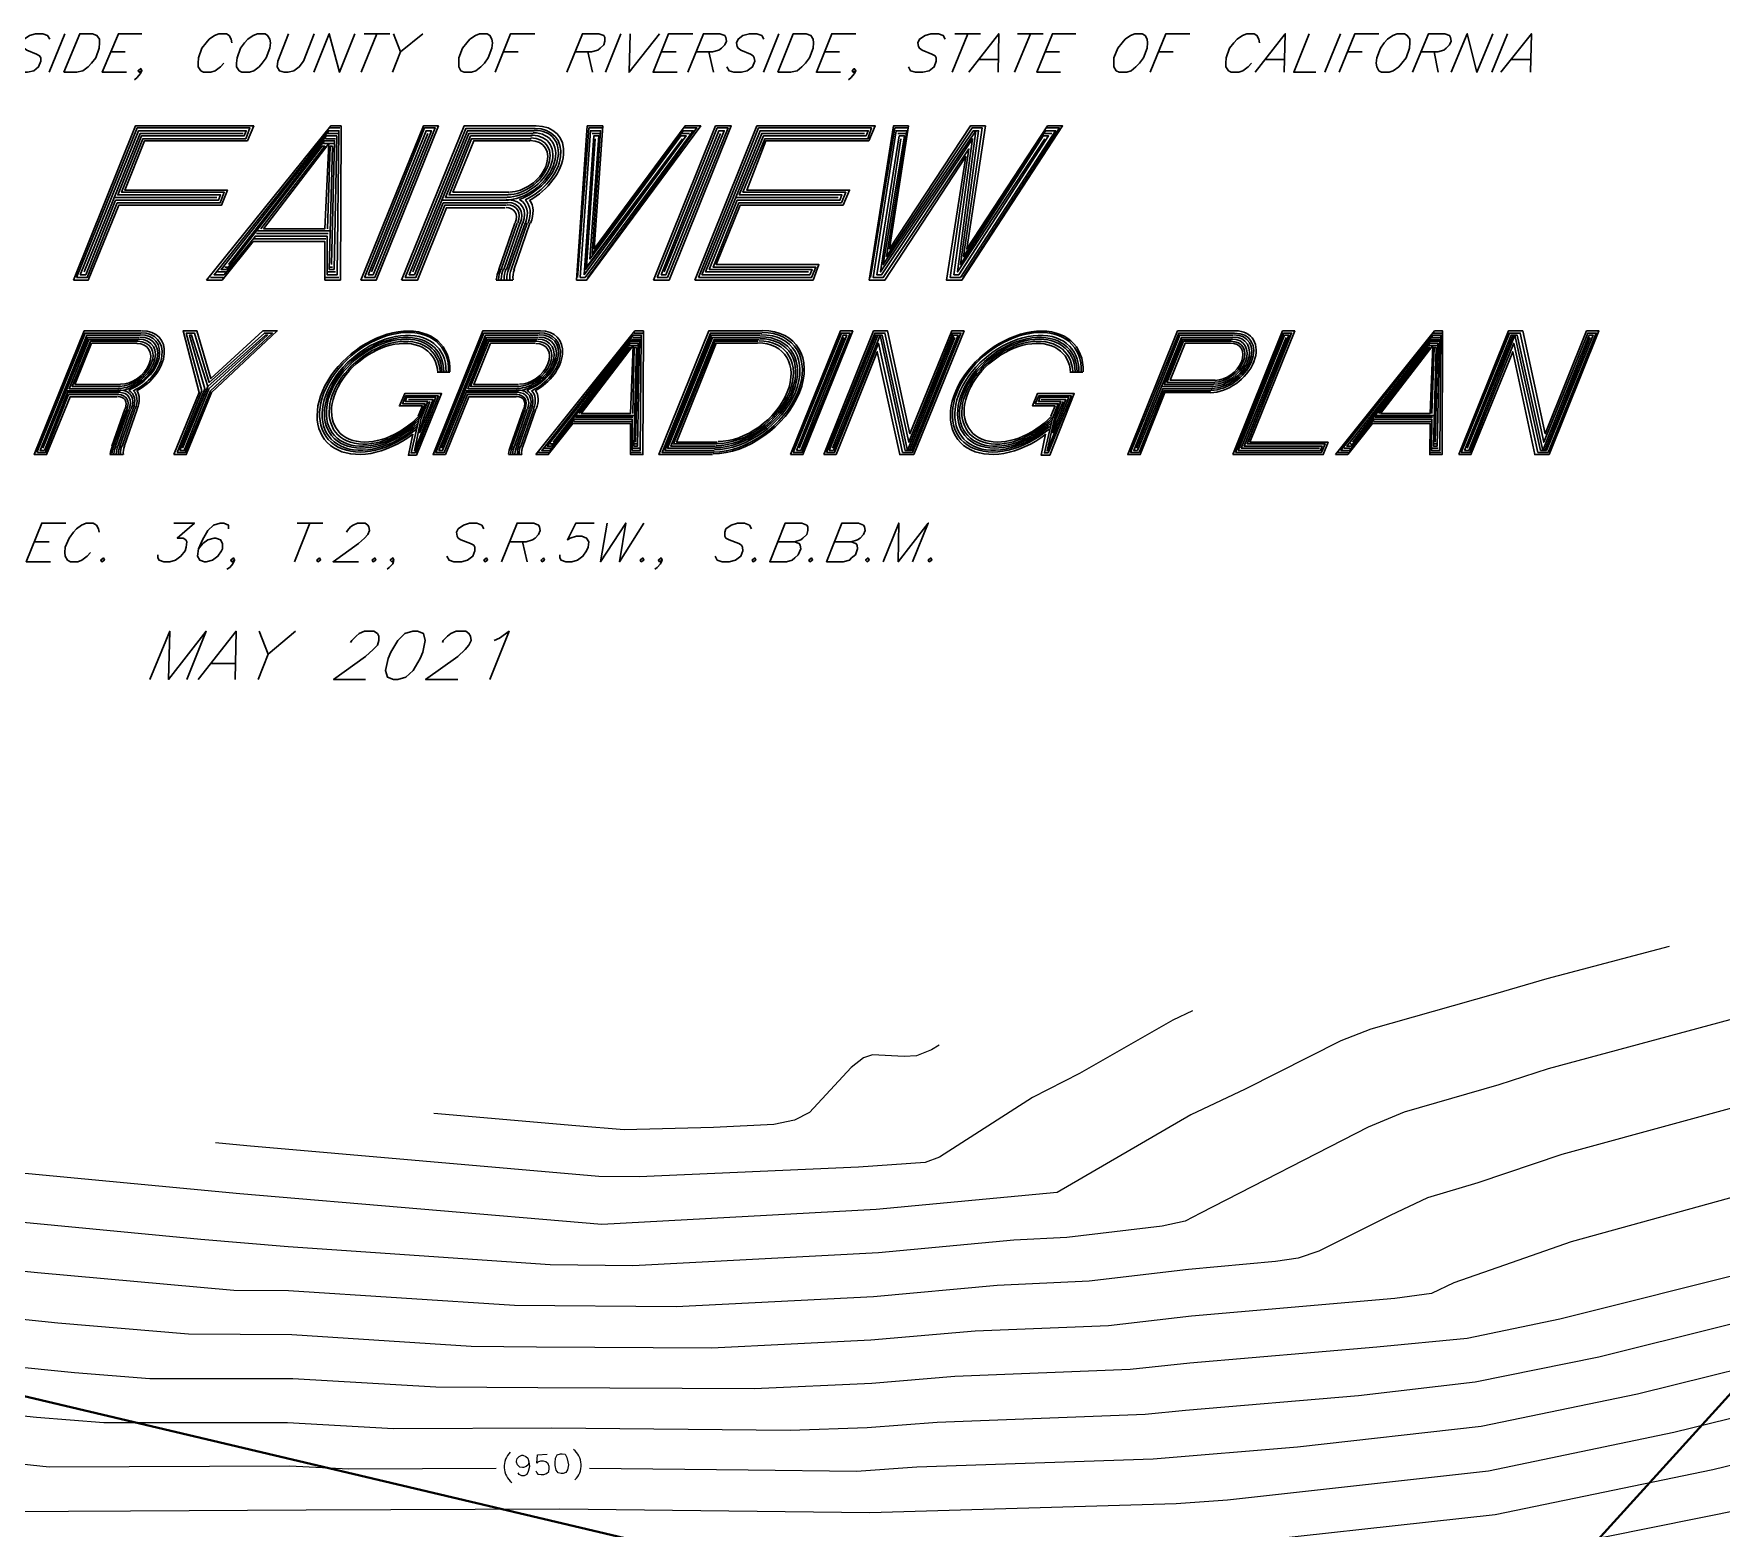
# Model space of a CAD drawing. Header units: feet. Extents: x 7 to 2308, y -319 to 1396.
# Drawn here: x 1049.4 to 1217.5, y 248.1 to 396.9 of the extents above; entities that cross this region are included whole.
import ezdxf

# ---------------------------------------------------------------- set-up
doc = ezdxf.new("R2010")
doc.units = ezdxf.units.FT
doc.header["$MEASUREMENT"] = 0
for name, color, linetype in [('PDF_NOTES', 7, 'Continuous'), ('PDF_X1003BASE$1ELEV_ANNO_COV', 7, 'Continuous'), ('PDF_X1003BASE$PA_PARCEL', 7, 'Continuous')]:
    doc.layers.add(name, color=color, linetype=linetype)
doc.layers.add('PDF_X1003BASE$CR_CONT_DEF', color=7, linetype='Continuous', true_color=0x979797)
doc.layers.add('PDF_X1003BASE$CR_NDX_DEF', color=7, linetype='Continuous', true_color=0x767676)

msp = doc.modelspace()

# ---------------------------------------------------------------- linework, layer by layer
at = {"layer": 'PDF_NOTES', "lineweight": 30}
for points in [[(1050.98, 396.39), (1050.77, 396.76), (1050.29, 396.92), (1049.55, 396.92), (1048.96, 396.76), (1048.43, 396.39), (1048.27, 396.01), (1048.32, 395.64), (1048.43, 395.48), (1048.69, 395.27), (1049.65, 394.89), (1049.97, 394.73), (1050.08, 394.52), (1050.08, 394.2), (1049.86, 393.61), (1049.39, 393.24), (1048.75, 393.08), (1048, 393.08), (1047.52, 393.24), (1047.31, 393.61)], [(1052.48, 396.92), (1050.93, 393.08)], [(1058.61, 393.08), (1056.21, 393.08), (1057.81, 396.92), (1060.15, 396.92)], [(1069.11, 396.01), (1069.06, 396.39), (1068.84, 396.76), (1068.58, 396.92), (1067.83, 396.92), (1067.4, 396.76), (1066.87, 396.39), (1066.55, 396.01), (1066.12, 395.48), (1065.8, 394.52), (1065.75, 393.99), (1065.75, 393.61), (1066.02, 393.24), (1066.28, 393.08), (1067.03, 393.08), (1067.46, 393.24), (1067.99, 393.61), (1068.31, 393.99)], [(1074.76, 396.92), (1073.69, 394.2), (1073.64, 393.61), (1073.85, 393.24), (1074.33, 393.08), (1074.71, 393.08), (1075.29, 393.24), (1075.83, 393.61), (1076.25, 394.2), (1077.32, 396.92)], [(1077.27, 393.08), (1078.81, 396.92), (1079.83, 393.08), (1081.37, 396.92)], [(1083.56, 396.92), (1082.01, 393.08)], [(1082.28, 396.92), (1084.84, 396.92)], [(1085.21, 396.92), (1085.9, 395.11), (1085.1, 393.08)], [(1088.14, 396.92), (1085.9, 395.11)], [(1095.34, 393.08), (1096.88, 396.92), (1099.28, 396.92)], [(1102.48, 393.08), (1104.03, 396.92), (1105.68, 396.92), (1106.16, 396.76), (1106.27, 396.55), (1106.27, 396.17), (1106.16, 395.8), (1105.79, 395.48), (1105.57, 395.27), (1104.93, 395.11), (1103.28, 395.11)], [(1107.87, 396.92), (1106.32, 393.08)], [(1108.77, 396.92), (1108.67, 393.08), (1111.71, 396.92)], [(1113.46, 393.08), (1111.07, 393.08), (1112.61, 396.92), (1115.01, 396.92)], [(1114.53, 393.08), (1116.08, 396.92), (1117.73, 396.92), (1118.21, 396.76), (1118.32, 396.55), (1118.37, 396.17), (1118.21, 395.8), (1117.89, 395.48), (1117.62, 395.27), (1116.98, 395.11), (1115.33, 395.11)], [(1122.1, 396.39), (1121.89, 396.76), (1121.41, 396.92), (1120.66, 396.92), (1120.02, 396.76), (1119.54, 396.39), (1119.38, 396.01), (1119.44, 395.64), (1119.54, 395.48), (1119.81, 395.27), (1120.77, 394.89), (1121.03, 394.73), (1121.14, 394.52), (1121.19, 394.2), (1120.98, 393.61), (1120.45, 393.24), (1119.86, 393.08), (1119.12, 393.08), (1118.64, 393.24), (1118.42, 393.61)], [(1123.59, 396.92), (1122.05, 393.08)], [(1129.72, 393.08), (1127.33, 393.08), (1128.87, 396.92), (1131.27, 396.92)], [(1140.17, 396.39), (1139.96, 396.76), (1139.48, 396.92), (1138.73, 396.92), (1138.15, 396.76), (1137.61, 396.39), (1137.45, 396.01), (1137.51, 395.64), (1137.61, 395.48), (1137.88, 395.27), (1138.84, 394.89), (1139.16, 394.73), (1139.27, 394.52), (1139.27, 394.2), (1139.05, 393.61), (1138.57, 393.24), (1137.93, 393.08), (1137.19, 393.08), (1136.71, 393.24), (1136.49, 393.61)], [(1142.41, 396.92), (1140.87, 393.08)], [(1141.13, 396.92), (1143.69, 396.92)], [(1142.52, 393.08), (1145.5, 396.92), (1145.45, 393.08)], [(1148.65, 396.92), (1147.05, 393.08)], [(1147.37, 396.92), (1149.93, 396.92)], [(1151.63, 393.08), (1149.29, 393.08), (1150.84, 396.92), (1153.18, 396.92)], [(1160.59, 393.08), (1162.14, 396.92), (1164.54, 396.92)], [(1171.47, 396.01), (1171.41, 396.39), (1171.2, 396.76), (1170.93, 396.92), (1170.19, 396.92), (1169.76, 396.76), (1169.23, 396.39), (1168.91, 396.01), (1168.48, 395.48), (1168.16, 394.52), (1168.11, 393.99), (1168.11, 393.61), (1168.37, 393.24), (1168.64, 393.08), (1169.39, 393.08), (1169.81, 393.24), (1170.35, 393.61), (1170.67, 393.99)], [(1171.04, 393.08), (1174.03, 396.92), (1173.92, 393.08)], [(1176.42, 396.92), (1174.88, 393.08), (1177.06, 393.08)], [(1179.52, 396.92), (1177.97, 393.08)], [(1179.41, 393.08), (1180.96, 396.92), (1183.35, 396.92)], [(1186.71, 393.08), (1188.31, 396.92), (1189.91, 396.92), (1190.39, 396.76), (1190.5, 396.55), (1190.55, 396.17), (1190.39, 395.8), (1190.07, 395.48), (1189.81, 395.27), (1189.22, 395.11), (1187.57, 395.11)], [(1190.55, 393.08), (1192.15, 396.92), (1193.11, 393.08), (1194.71, 396.92)], [(1196.15, 396.92), (1194.6, 393.08)], [(1195.51, 393.08), (1198.55, 396.92), (1198.44, 393.08)], [(1057.06, 395.11), (1058.5, 395.11)], [(1096.14, 395.11), (1097.63, 395.11)], [(1104.56, 395.11), (1105.04, 393.08)], [(1111.87, 395.11), (1113.36, 395.11)], [(1116.61, 395.11), (1117.09, 393.08)], [(1128.12, 395.11), (1129.62, 395.11)], [(1150.09, 395.11), (1151.53, 395.11)], [(1161.39, 395.11), (1162.88, 395.11)], [(1180.26, 395.11), (1181.7, 395.11)], [(1188.85, 395.11), (1189.27, 393.08)], [(1060.15, 393.24), (1059.89, 393.08), (1059.78, 393.24), (1060.05, 393.45), (1060.15, 393.24), (1059.99, 392.92), (1059.67, 392.55), (1059.41, 392.33)], [(1131.27, 393.24), (1131, 393.08), (1130.9, 393.24), (1131.11, 393.45), (1131.27, 393.24), (1131.11, 392.92), (1130.79, 392.55), (1130.52, 392.33)], [(1143.58, 394.36), (1145.4, 394.36)], [(1172.11, 394.36), (1173.92, 394.36)], [(1196.58, 394.36), (1198.39, 394.36)], [(1054.4, 373.2), (1059.99, 387), (1070.23, 387)], [(1071.99, 377.51), (1078.39, 385.72), (1078.12, 385.72), (1068.58, 373.46), (1068.04, 373.46), (1078.55, 386.74), (1079.56, 386.74), (1079.29, 373.46), (1078.81, 373.46), (1079.13, 385.72), (1078.92, 385.72), (1078.65, 377.51)], [(1079.67, 387), (1078.65, 387)], [(1078.87, 387.54), (1079.88, 387.54)], [(1083.02, 373.2), (1088.62, 387)], [(1099.39, 387.75), (1092.25, 387.75), (1086.01, 372.4)], [(1096.46, 379.86), (1090.33, 379.86), (1087.45, 372.66), (1086.38, 372.66), (1092.41, 387.48), (1099.28, 387.48)], [(1096.56, 380.07), (1090.17, 380.07), (1087.29, 372.93), (1086.76, 372.93), (1092.57, 387.27), (1099.23, 387.27)], [(1087.13, 373.2), (1092.73, 387), (1099.12, 387)], [(1096.51, 380.61), (1090.38, 380.61), (1092.89, 386.74), (1099.02, 386.74)], [(1103.55, 372.66), (1104.67, 387.54), (1105.95, 387.54)], [(1114.16, 387.54), (1115.44, 387.54), (1104.56, 372.66)], [(1105.73, 387), (1104.99, 387)], [(1112.18, 373.2), (1117.78, 387)], [(1114.69, 387), (1113.94, 387)], [(1126.53, 373.2), (1116.29, 373.2), (1121.89, 387), (1132.12, 387)], [(1136.44, 387.54), (1135.16, 387.54), (1132.71, 372.66)], [(1135.75, 386.47), (1133.72, 373.2), (1143.21, 387.27), (1141.4, 373.2), (1150.09, 386.47)], [(1136.23, 387), (1135.43, 387)], [(1150.25, 387.54), (1151.53, 387.54), (1141.93, 372.66)], [(1150.78, 387), (1150.04, 387)], [(1068.79, 373.94), (1078.33, 386.26), (1079.35, 386.26), (1079.03, 373.94)], [(1079.24, 385.99), (1078.23, 385.99)], [(1078.44, 386.47), (1079.45, 386.47)], [(1096.62, 380.87), (1090.75, 380.87), (1092.99, 386.47), (1098.91, 386.47)], [(1096.72, 381.14), (1091.13, 381.14), (1093.21, 386.26), (1098.8, 386.26)], [(1113.89, 386.26), (1104.35, 373.46), (1105.2, 386.26)], [(1105.31, 386.47), (1104.45, 373.68), (1114, 386.47)], [(1067.62, 380.61), (1057.38, 380.61)], [(1090.01, 380.34), (1096.4, 380.34), (1096.67, 380.34)], [(1129.51, 380.61), (1119.28, 380.61)], [(1086.06, 372.4), (1087.61, 372.4), (1090.49, 379.59), (1096.35, 379.59)], [(1078.49, 376.5), (1071.35, 376.5)], [(1071.56, 377.03), (1078.71, 377.03)], [(1078.81, 377.3), (1071.67, 377.3)], [(1097.31, 378.05), (1095.71, 373.46)], [(1095.93, 373.46), (1097.52, 378.05)], [(1096.19, 373.46), (1097.79, 378.05)], [(1098.06, 378.05), (1096.46, 373.46)], [(1098.32, 378.05), (1096.67, 373.46)], [(1098.54, 378.05), (1096.94, 373.46)], [(1097.2, 373.41), (1098.8, 378.05)], [(1068.47, 373.2), (1067.67, 373.2)], [(1068.42, 373.68), (1068.68, 373.68)], [(1078.71, 373.2), (1079.45, 373.2)], [(1079.13, 373.68), (1078.92, 373.68)], [(1066.98, 372.66), (1068.26, 372.66)], [(1079.77, 372.66), (1078.49, 372.66)], [(1095.45, 372.4), (1097.1, 372.4)], [(1060.1, 367.33), (1054.4, 367.33), (1049.44, 355.02), (1050.66, 355.02), (1053.01, 360.77), (1057.7, 360.77)], [(1049.7, 355.23), (1054.5, 367.12), (1060.05, 367.12)], [(1057.86, 361.2), (1052.74, 361.2), (1050.45, 355.44), (1050.02, 355.44), (1054.66, 366.91), (1059.99, 366.91)], [(1050.29, 355.66), (1054.77, 366.69), (1059.89, 366.69)], [(1057.81, 361.57), (1052.9, 361.57), (1054.88, 366.48), (1059.83, 366.48)], [(1099.82, 367.33), (1094.11, 367.33), (1089.15, 355.02), (1090.38, 355.02), (1092.73, 360.77), (1097.42, 360.77)], [(1097.47, 360.99), (1092.57, 360.99), (1090.27, 355.23), (1089.42, 355.23), (1094.22, 367.12), (1099.76, 367.12)], [(1097.58, 361.2), (1092.46, 361.2), (1090.11, 355.44), (1089.74, 355.44), (1094.38, 366.91), (1099.66, 366.91)], [(1090.01, 355.66), (1094.49, 366.69), (1099.6, 366.69)], [(1097.52, 361.57), (1092.62, 361.57), (1094.59, 366.48), (1099.5, 366.48)], [(1103.71, 359.12), (1108.83, 365.68), (1108.61, 365.68), (1100.94, 355.87), (1100.51, 355.87), (1108.93, 366.48), (1109.73, 366.48), (1109.52, 355.87), (1109.15, 355.87), (1109.41, 365.68), (1109.2, 365.68), (1109.04, 359.12)], [(1109.84, 366.69), (1109.04, 366.69)], [(1109.2, 367.12), (1110, 367.12)], [(1116.98, 355.02), (1111.65, 355.02), (1116.61, 367.33), (1121.94, 367.33)], [(1117.09, 355.23), (1111.97, 355.23), (1116.77, 367.12), (1121.89, 367.12)], [(1117.14, 355.44), (1112.24, 355.44), (1116.88, 366.91), (1121.78, 366.91)], [(1117.25, 355.66), (1112.5, 355.66), (1116.98, 366.69), (1121.73, 366.69)], [(1117.3, 355.87), (1112.82, 355.87), (1117.14, 366.48), (1121.62, 366.48)], [(1125.62, 355.66), (1130.1, 366.69)], [(1128.92, 355.66), (1133.46, 366.91)], [(1141.13, 366.69), (1136.6, 355.44)], [(1166.56, 361.2), (1162.03, 361.2), (1159.58, 355.02), (1158.35, 355.02), (1163.31, 367.33), (1169.01, 367.33)], [(1166.61, 361.36), (1161.92, 361.36), (1159.47, 355.23), (1158.62, 355.23), (1163.42, 367.12), (1168.96, 367.12)], [(1166.72, 361.57), (1161.82, 361.57), (1159.31, 355.44), (1158.94, 355.44), (1163.52, 366.91), (1168.85, 366.91)], [(1159.2, 355.66), (1163.68, 366.69), (1168.8, 366.69)], [(1166.88, 362), (1161.98, 362), (1163.79, 366.48), (1168.69, 366.48)], [(1174.13, 366.69), (1169.65, 355.66), (1177.44, 355.66)], [(1183.35, 359.12), (1188.42, 365.68), (1188.26, 365.68), (1180.58, 355.87), (1180.16, 355.87), (1188.58, 366.48), (1189.38, 366.48), (1189.17, 355.87), (1188.79, 355.87), (1189.06, 365.68), (1188.85, 365.68), (1188.63, 359.12)], [(1189.49, 366.69), (1188.63, 366.69)], [(1188.79, 367.12), (1189.65, 367.12)], [(1192.15, 355.66), (1196.74, 366.91)], [(1204.41, 366.69), (1199.88, 355.44)], [(1057.91, 361.79), (1053.22, 361.79), (1055.04, 366.32), (1059.73, 366.32)], [(1058.02, 362), (1053.49, 362), (1055.14, 366.11), (1059.67, 366.11)], [(1097.63, 361.79), (1092.89, 361.79), (1094.7, 366.32), (1099.44, 366.32)], [(1097.68, 362), (1093.21, 362), (1094.86, 366.11), (1099.34, 366.11)], [(1101.1, 356.24), (1108.77, 366.11), (1109.57, 366.11), (1109.31, 356.24)], [(1109.52, 365.89), (1108.67, 365.89)], [(1108.83, 366.32), (1109.68, 366.32)], [(1117.41, 356.08), (1113.09, 356.08), (1117.25, 366.32), (1121.51, 366.32)], [(1117.46, 356.24), (1113.41, 356.24), (1117.36, 366.11), (1121.46, 366.11)], [(1166.99, 362.21), (1162.24, 362.21), (1163.9, 366.32), (1168.64, 366.32)], [(1167.04, 362.43), (1162.56, 362.43), (1164.06, 366.11), (1168.53, 366.11)], [(1180.74, 356.24), (1188.42, 366.11), (1189.22, 366.11), (1188.95, 356.24)], [(1189.11, 365.89), (1188.31, 365.89)], [(1188.47, 366.32), (1189.33, 366.32)], [(1089.58, 363.23), (1090.81, 363.23)], [(1152.65, 363.23), (1153.87, 363.23)], [(1052.64, 361.36), (1057.75, 361.36), (1057.97, 361.36)], [(1064.21, 355.66), (1066.71, 361.79)], [(1092.35, 361.36), (1097.47, 361.36), (1097.63, 361.36)], [(1166.83, 361.79), (1161.71, 361.79)], [(1057.81, 360.99), (1052.85, 360.99), (1050.56, 355.23), (1049.76, 355.23)], [(1087.13, 357.04), (1086.7, 354.96), (1087.5, 354.96), (1090.01, 361.09), (1086.33, 361.09), (1085.8, 359.87), (1088.09, 359.87), (1087.66, 358.86)], [(1088.83, 360.29), (1088.2, 358.64), (1087.82, 357.2), (1089.15, 360.51), (1086.7, 360.51)], [(1150.14, 357.04), (1149.72, 354.96), (1150.57, 354.96), (1153.02, 361.09), (1149.34, 361.09), (1148.86, 359.87), (1151.1, 359.87), (1150.68, 358.86)], [(1151.9, 360.29), (1151.21, 358.64), (1150.84, 357.2), (1152.17, 360.51), (1149.72, 360.51)], [(1058.45, 359.55), (1057.17, 355.87)], [(1057.33, 355.87), (1058.66, 359.55)], [(1057.54, 355.87), (1058.82, 359.55)], [(1059.03, 359.55), (1057.75, 355.87)], [(1059.25, 359.55), (1057.97, 355.87)], [(1059.46, 359.55), (1058.18, 355.87)], [(1058.39, 355.82), (1059.67, 359.55)], [(1097.04, 355.87), (1098.32, 359.55)], [(1097.26, 355.87), (1098.54, 359.55)], [(1098.75, 359.55), (1097.47, 355.87)], [(1098.96, 359.55), (1097.68, 355.87)], [(1099.18, 359.55), (1097.9, 355.87)], [(1098.11, 355.82), (1099.39, 359.55)], [(1108.88, 358.32), (1103.18, 358.32)], [(1103.34, 358.75), (1109.04, 358.75)], [(1109.15, 358.91), (1103.39, 358.91)], [(1188.53, 358.32), (1182.82, 358.32)], [(1182.98, 358.75), (1188.69, 358.75)], [(1188.79, 358.91), (1183.03, 358.91)], [(1056.96, 355.02), (1058.29, 355.02)], [(1096.67, 355.02), (1098, 355.02)], [(1099.66, 355.23), (1100.72, 355.23)], [(1100.88, 355.66), (1100.24, 355.66)], [(1100.83, 356.08), (1101.04, 356.08)], [(1109.89, 355.23), (1108.88, 355.23)], [(1109.04, 355.66), (1109.68, 355.66)], [(1109.41, 356.08), (1109.2, 356.08)], [(1179.3, 355.23), (1180.32, 355.23)], [(1180.48, 355.66), (1179.89, 355.66)], [(1180.48, 356.08), (1180.64, 356.08)], [(1189.54, 355.23), (1188.53, 355.23)], [(1188.69, 355.66), (1189.27, 355.66)], [(1189.06, 356.08), (1188.85, 356.08)], [(1051.04, 344.35), (1048.64, 344.35), (1050.18, 348.19), (1052.58, 348.19)], [(1055.89, 347.29), (1055.84, 347.61), (1055.62, 347.98), (1055.3, 348.19), (1054.61, 348.19), (1054.13, 347.98), (1053.65, 347.61), (1053.33, 347.29), (1052.9, 346.7), (1052.53, 345.79), (1052.48, 345.26), (1052.53, 344.89), (1052.74, 344.51), (1053.06, 344.35), (1053.76, 344.35), (1054.18, 344.51), (1054.72, 344.89), (1055.04, 345.26)], [(1063.35, 348.19), (1065.38, 348.19), (1063.67, 346.7), (1064.26, 346.7), (1064.53, 346.54), (1064.63, 346.33), (1064.58, 345.79), (1064.47, 345.42), (1064.05, 344.89), (1063.51, 344.51), (1062.93, 344.35), (1062.34, 344.35), (1061.86, 344.51), (1061.75, 344.73), (1061.75, 345.05)], [(1068.79, 347.61), (1068.79, 347.98), (1068.31, 348.19), (1067.94, 348.19), (1067.3, 347.98), (1066.71, 347.45), (1066.18, 346.54), (1065.8, 345.63), (1065.7, 344.89), (1065.91, 344.51), (1066.39, 344.35), (1066.55, 344.35), (1067.19, 344.51), (1067.72, 344.89), (1068.1, 345.42), (1068.2, 345.63), (1068.2, 346.17), (1067.99, 346.54), (1067.51, 346.7), (1067.35, 346.7), (1066.71, 346.54), (1066.23, 346.17), (1065.8, 345.63)], [(1076.89, 348.19), (1075.35, 344.35)], [(1075.61, 348.19), (1078.17, 348.19)], [(1080.52, 347.29), (1080.63, 347.45), (1080.94, 347.82), (1081.21, 347.98), (1081.64, 348.19), (1082.38, 348.19), (1082.65, 347.98), (1082.76, 347.82), (1082.81, 347.45), (1082.65, 347.07), (1082.33, 346.7), (1081.74, 346.17), (1079.19, 344.35), (1081.74, 344.35)], [(1094.22, 347.61), (1094.01, 347.98), (1093.53, 348.19), (1092.78, 348.19), (1092.19, 347.98), (1091.66, 347.61), (1091.5, 347.29), (1091.55, 346.91), (1091.66, 346.7), (1091.93, 346.54), (1092.89, 346.17), (1093.21, 346.01), (1093.31, 345.79), (1093.31, 345.42), (1093.1, 344.89), (1092.57, 344.51), (1091.98, 344.35), (1091.23, 344.35), (1090.75, 344.51), (1090.54, 344.89)], [(1095.98, 344.35), (1097.52, 348.19), (1099.18, 348.19), (1099.66, 347.98), (1099.76, 347.82), (1099.82, 347.45), (1099.66, 347.07), (1099.34, 346.7), (1099.07, 346.54), (1098.43, 346.33), (1096.78, 346.33)], [(1105.2, 348.19), (1103.39, 348.19), (1102.54, 346.54), (1102.8, 346.7), (1103.44, 346.91), (1103.98, 346.91), (1104.45, 346.7), (1104.67, 346.33), (1104.61, 345.79), (1104.45, 345.42), (1104.08, 344.89), (1103.55, 344.51), (1102.96, 344.35), (1102.38, 344.35), (1101.9, 344.51), (1101.79, 344.73), (1101.79, 345.05)], [(1106.48, 348.19), (1105.84, 344.35), (1108.35, 348.19), (1107.71, 344.35), (1110.16, 348.19)], [(1120.87, 347.61), (1120.66, 347.98), (1120.18, 348.19), (1119.49, 348.19), (1118.85, 347.98), (1118.32, 347.61), (1118.21, 347.29), (1118.21, 346.91), (1118.32, 346.7), (1118.64, 346.54), (1119.6, 346.17), (1119.86, 346.01), (1119.97, 345.79), (1120.02, 345.42), (1119.81, 344.89), (1119.28, 344.51), (1118.64, 344.35), (1117.94, 344.35), (1117.46, 344.51), (1117.25, 344.89)], [(1125.14, 346.33), (1125.62, 346.17), (1125.73, 346.01), (1125.78, 345.63), (1125.51, 345.05), (1125.19, 344.73), (1124.93, 344.51), (1124.34, 344.35), (1122.69, 344.35), (1124.23, 348.19), (1125.89, 348.19), (1126.37, 347.98), (1126.47, 347.82), (1126.47, 347.45), (1126.37, 347.07), (1125.99, 346.7), (1125.78, 346.54), (1125.14, 346.33), (1123.49, 346.33)], [(1130.79, 346.33), (1131.27, 346.17), (1131.38, 346.01), (1131.43, 345.63), (1131.22, 345.05), (1130.84, 344.73), (1130.63, 344.51), (1129.99, 344.35), (1128.34, 344.35), (1129.88, 348.19), (1131.54, 348.19), (1132.02, 347.98), (1132.12, 347.82), (1132.18, 347.45), (1132.02, 347.07), (1131.7, 346.7), (1131.43, 346.54), (1130.79, 346.33), (1129.14, 346.33)], [(1133.99, 344.35), (1135.53, 348.19), (1135.48, 344.35), (1138.47, 348.19), (1136.92, 344.35)], [(1049.44, 346.33), (1050.93, 346.33)], [(1098.06, 346.33), (1098.54, 344.35)], [(1069.38, 344.51), (1069.11, 344.35), (1069, 344.51), (1069.27, 344.73), (1069.38, 344.51), (1069.22, 344.14), (1068.9, 343.77), (1068.63, 343.61)], [(1085.26, 344.51), (1085.05, 344.35), (1084.89, 344.51), (1085.16, 344.73), (1085.26, 344.51), (1085.16, 344.14), (1084.78, 343.77), (1084.57, 343.61)], [(1111.97, 344.51), (1111.71, 344.35), (1111.6, 344.51), (1111.87, 344.73), (1111.97, 344.51), (1111.81, 344.14), (1111.49, 343.77), (1111.23, 343.61)], [(1060.95, 332.63), (1062.93, 337.42), (1062.82, 332.63), (1066.55, 337.42), (1064.63, 332.63)], [(1065.75, 332.63), (1069.54, 337.42), (1069.43, 332.63)], [(1071.83, 337.42), (1072.74, 335.13), (1071.72, 332.63)], [(1075.45, 337.42), (1072.74, 335.13)], [(1080.94, 336.3), (1081.05, 336.52), (1081.48, 336.94), (1081.8, 337.21), (1082.33, 337.42), (1083.24, 337.42), (1083.61, 337.21), (1083.77, 336.94), (1083.77, 336.52), (1083.61, 336.04), (1083.18, 335.61), (1082.44, 334.92), (1079.24, 332.63), (1082.44, 332.63)], [(1090.11, 336.3), (1090.17, 336.52), (1090.59, 336.94), (1090.91, 337.21), (1091.45, 337.42), (1092.41, 337.42), (1092.73, 337.21), (1092.89, 336.94), (1092.94, 336.52), (1092.73, 336.04), (1092.35, 335.61), (1091.61, 334.92), (1088.41, 332.63), (1091.61, 332.63)], [(1095.23, 336.52), (1095.77, 336.73), (1096.72, 337.42), (1094.81, 332.63)], [(1067.08, 334.23), (1069.38, 334.23)]]:
    msp.add_lwpolyline(points, dxfattribs=at)
for points in [[(1052.37, 393.08), (1053.97, 396.92), (1055.25, 396.92), (1055.68, 396.76), (1055.94, 396.39), (1055.94, 396.01), (1055.89, 395.48), (1055.57, 394.52), (1055.14, 393.99), (1054.82, 393.61), (1054.29, 393.24), (1053.65, 393.08)], [(1071.67, 396.92), (1071.24, 396.76), (1070.71, 396.39), (1070.39, 396.01), (1069.96, 395.48), (1069.64, 394.52), (1069.59, 393.99), (1069.59, 393.61), (1069.86, 393.24), (1070.12, 393.08), (1070.87, 393.08), (1071.3, 393.24), (1071.83, 393.61), (1072.15, 393.99), (1072.52, 394.52), (1072.9, 395.48), (1072.95, 396.01), (1072.9, 396.39), (1072.68, 396.76), (1072.42, 396.92)], [(1093.79, 396.92), (1093.37, 396.76), (1092.83, 396.39), (1092.51, 396.01), (1092.09, 395.48), (1091.71, 394.52), (1091.71, 393.99), (1091.71, 393.61), (1091.93, 393.24), (1092.25, 393.08), (1092.99, 393.08), (1093.42, 393.24), (1093.9, 393.61), (1094.27, 393.99), (1094.65, 394.52), (1095.02, 395.48), (1095.07, 396.01), (1095.02, 396.39), (1094.81, 396.76), (1094.54, 396.92)], [(1123.49, 393.08), (1125.03, 396.92), (1126.31, 396.92), (1126.79, 396.76), (1127.01, 396.39), (1127.06, 396.01), (1127.01, 395.48), (1126.63, 394.52), (1126.26, 393.99), (1125.89, 393.61), (1125.41, 393.24), (1124.77, 393.08)], [(1159.04, 396.92), (1158.62, 396.76), (1158.09, 396.39), (1157.77, 396.01), (1157.34, 395.48), (1156.97, 394.52), (1156.97, 393.99), (1156.97, 393.61), (1157.18, 393.24), (1157.5, 393.08), (1158.25, 393.08), (1158.67, 393.24), (1159.15, 393.61), (1159.52, 393.99), (1159.9, 394.52), (1160.27, 395.48), (1160.32, 396.01), (1160.27, 396.39), (1160.06, 396.76), (1159.79, 396.92)], [(1185.17, 396.92), (1184.74, 396.76), (1184.21, 396.39), (1183.89, 396.01), (1183.51, 395.48), (1183.14, 394.52), (1183.09, 393.99), (1183.14, 393.61), (1183.35, 393.24), (1183.62, 393.08), (1184.37, 393.08), (1184.79, 393.24), (1185.33, 393.61), (1185.65, 393.99), (1186.07, 394.52), (1186.39, 395.48), (1186.45, 396.01), (1186.45, 396.39), (1186.18, 396.76), (1185.91, 396.92)], [(1053.33, 372.4), (1059.51, 387.75), (1071.3, 387.75), (1070.66, 386.26), (1060.42, 386.26), (1058.45, 381.35), (1068.68, 381.35), (1068.1, 379.86), (1057.86, 379.86), (1054.82, 372.4)], [(1053.65, 372.66), (1059.67, 387.54), (1070.92, 387.54), (1070.5, 386.47), (1060.26, 386.47), (1058.13, 381.14), (1068.36, 381.14), (1067.94, 380.07), (1057.7, 380.07), (1054.72, 372.66)], [(1054.02, 372.93), (1059.83, 387.27), (1070.55, 387.27), (1070.34, 386.74), (1060.1, 386.74), (1057.75, 380.87), (1067.99, 380.87), (1067.78, 380.34), (1057.54, 380.34), (1054.56, 372.93)], [(1066.6, 372.4), (1078.97, 387.75), (1079.99, 387.75), (1079.93, 372.4), (1078.39, 372.4), (1078.39, 376.23), (1071.24, 376.23), (1068.15, 372.4)], [(1068.36, 372.93), (1067.35, 372.93), (1078.76, 387.27), (1079.77, 387.27), (1079.61, 372.93), (1078.6, 372.93), (1078.6, 376.77), (1071.46, 376.77)], [(1081.96, 372.4), (1088.2, 387.75), (1089.69, 387.75), (1083.5, 372.4)], [(1082.33, 372.66), (1088.3, 387.54), (1089.37, 387.54), (1083.34, 372.66)], [(1082.7, 372.93), (1088.46, 387.27), (1088.99, 387.27), (1083.18, 372.93)], [(1103.44, 372.4), (1104.51, 387.75), (1106.05, 387.75), (1105.2, 375.49), (1114.26, 387.75), (1115.81, 387.75), (1104.45, 372.4)], [(1104.29, 372.66), (1115.06, 387.27), (1114.05, 387.27), (1104.99, 374.96), (1105.84, 387.27), (1104.83, 387.27), (1103.82, 372.66)], [(1104.19, 372.93), (1114.37, 386.74), (1113.84, 386.74), (1104.77, 374.48), (1105.68, 386.74), (1105.15, 386.74)], [(1111.12, 372.4), (1117.3, 387.75), (1118.85, 387.75), (1112.66, 372.4)], [(1111.49, 372.66), (1117.46, 387.54), (1118.53, 387.54), (1112.5, 372.66)], [(1111.87, 372.93), (1117.62, 387.27), (1118.16, 387.27), (1112.34, 372.93)], [(1115.22, 372.4), (1121.41, 387.75), (1133.19, 387.75), (1132.55, 386.26), (1122.31, 386.26), (1120.39, 381.35), (1130.63, 381.35), (1129.99, 379.86), (1119.75, 379.86), (1117.36, 373.94), (1127.59, 373.94), (1127.01, 372.4)], [(1115.6, 372.66), (1121.57, 387.54), (1132.82, 387.54), (1132.44, 386.47), (1122.21, 386.47), (1120.02, 381.14), (1130.26, 381.14), (1129.83, 380.07), (1119.6, 380.07), (1117.04, 373.68), (1127.27, 373.68), (1126.85, 372.66)], [(1115.92, 372.93), (1121.73, 387.27), (1132.5, 387.27), (1132.28, 386.74), (1122.05, 386.74), (1119.65, 380.87), (1129.88, 380.87), (1129.67, 380.34), (1119.44, 380.34), (1116.66, 373.46), (1126.9, 373.46), (1126.69, 372.93)], [(1132.6, 372.4), (1135, 387.75), (1136.49, 387.75), (1134.63, 375.49), (1142.68, 387.75), (1144.17, 387.75), (1142.31, 375.49), (1150.36, 387.75), (1151.85, 387.75), (1141.83, 372.4), (1140.28, 372.4), (1142.2, 384.71), (1134.15, 372.4)], [(1141.67, 372.66), (1151.15, 387.27), (1150.14, 387.27), (1141.99, 374.74), (1143.85, 387.54), (1142.84, 387.54), (1134.31, 374.74), (1136.33, 387.27), (1135.27, 387.27), (1132.98, 372.66), (1133.99, 372.66), (1142.52, 385.46), (1140.65, 372.66)], [(1141.51, 372.93), (1150.46, 386.74), (1149.93, 386.74), (1141.67, 373.94), (1143.48, 387.27), (1142.95, 387.27), (1133.99, 373.94), (1136.12, 386.74), (1135.59, 386.74), (1133.35, 372.93), (1133.83, 372.93), (1142.89, 386.47), (1141.03, 372.93)], [(1072.26, 377.51), (1078.76, 385.99), (1078.39, 377.51)], [(1063.35, 355.02), (1065.86, 361.2), (1064.26, 367.33), (1065.64, 367.33), (1067.03, 362.59), (1072.2, 367.33), (1073.64, 367.33), (1067.08, 361.2), (1064.58, 355.02)], [(1063.67, 355.23), (1066.12, 361.36), (1064.58, 367.12), (1065.38, 367.12), (1066.87, 362.21), (1072.36, 367.12), (1073.16, 367.12), (1066.98, 361.36), (1064.47, 355.23)], [(1063.94, 355.44), (1066.44, 361.57), (1064.9, 366.91), (1065.11, 366.91), (1066.71, 361.79), (1072.47, 366.91), (1072.68, 366.91), (1066.82, 361.57), (1064.37, 355.44)], [(1099.39, 355.02), (1109.25, 367.33), (1110.11, 367.33), (1110.05, 355.02), (1108.83, 355.02), (1108.83, 358.11), (1103.07, 358.11), (1100.62, 355.02)], [(1100.78, 355.44), (1099.98, 355.44), (1109.09, 366.91), (1109.89, 366.91), (1109.79, 355.44), (1108.99, 355.44), (1108.99, 358.54), (1103.23, 358.54)], [(1124.77, 355.02), (1129.72, 367.33), (1130.95, 367.33), (1125.99, 355.02)], [(1125.03, 355.23), (1129.83, 367.12), (1130.68, 367.12), (1125.89, 355.23)], [(1125.35, 355.44), (1129.99, 366.91), (1130.36, 366.91), (1125.78, 355.44)], [(1128.07, 355.02), (1133.03, 367.33), (1134.42, 367.33), (1136.65, 357.1), (1140.81, 367.33), (1142.04, 367.33), (1137.03, 355.02), (1135.64, 355.02), (1133.4, 365.25), (1129.3, 355.02)], [(1128.34, 355.23), (1133.14, 367.12), (1134.15, 367.12), (1136.55, 356.24), (1140.92, 367.12), (1141.72, 367.12), (1136.92, 355.23), (1135.91, 355.23), (1133.51, 366.11), (1129.14, 355.23)], [(1128.6, 355.44), (1133.24, 366.91), (1133.88, 366.91), (1136.39, 355.44), (1141.03, 366.91), (1141.45, 366.91), (1136.81, 355.44), (1136.17, 355.44), (1133.67, 366.91), (1129.03, 355.44)], [(1168.8, 355.02), (1173.76, 367.33), (1174.98, 367.33), (1170.51, 356.24), (1178.29, 356.24), (1177.81, 355.02)], [(1169.07, 355.23), (1173.87, 367.12), (1174.66, 367.12), (1170.24, 356.08), (1178.02, 356.08), (1177.65, 355.23)], [(1169.33, 355.44), (1173.97, 366.91), (1174.4, 366.91), (1169.92, 355.87), (1177.7, 355.87), (1177.54, 355.44)], [(1179.04, 355.02), (1188.9, 367.33), (1189.7, 367.33), (1189.65, 355.02), (1188.42, 355.02), (1188.47, 358.11), (1182.71, 358.11), (1180.26, 355.02)], [(1180.42, 355.44), (1179.57, 355.44), (1188.74, 366.91), (1189.54, 366.91), (1189.43, 355.44), (1188.58, 355.44), (1188.63, 358.54), (1182.87, 358.54)], [(1191.3, 355.02), (1196.26, 367.33), (1197.69, 367.33), (1199.93, 357.1), (1204.04, 367.33), (1205.27, 367.33), (1200.31, 355.02), (1198.87, 355.02), (1196.68, 365.25), (1192.52, 355.02)], [(1191.56, 355.23), (1196.36, 367.12), (1197.43, 367.12), (1199.77, 356.24), (1204.15, 367.12), (1205, 367.12), (1200.2, 355.23), (1199.19, 355.23), (1196.79, 366.11), (1192.42, 355.23)], [(1191.88, 355.44), (1196.52, 366.91), (1197.11, 366.91), (1199.67, 355.44), (1204.31, 366.91), (1204.68, 366.91), (1200.04, 355.44), (1199.45, 355.44), (1196.9, 366.91), (1192.31, 355.44)], [(1103.92, 359.12), (1109.09, 365.89), (1108.83, 359.12)], [(1183.51, 359.12), (1188.74, 365.89), (1188.47, 359.12)], [(1089.69, 360.88), (1086.44, 360.88), (1086.12, 360.08), (1088.36, 360.08), (1087.77, 358.64), (1086.97, 355.18), (1087.4, 355.18)], [(1089.42, 360.72), (1086.54, 360.72), (1086.38, 360.29), (1088.62, 360.29), (1087.98, 358.64), (1087.29, 355.39)], [(1152.75, 360.88), (1149.5, 360.88), (1149.13, 360.08), (1151.42, 360.08), (1150.84, 358.64), (1150.04, 355.18), (1150.41, 355.18)], [(1152.49, 360.72), (1149.61, 360.72), (1149.45, 360.29), (1151.69, 360.29), (1151.05, 358.64), (1150.3, 355.39)], [(1056.32, 344.73), (1056.05, 344.51), (1056.16, 344.35), (1056.42, 344.51)], [(1077.85, 344.73), (1077.59, 344.51), (1077.69, 344.35), (1077.96, 344.51)], [(1083.34, 344.73), (1083.08, 344.51), (1083.18, 344.35), (1083.45, 344.51)], [(1094.49, 344.73), (1094.22, 344.51), (1094.33, 344.35), (1094.59, 344.51)], [(1100.14, 344.73), (1099.92, 344.51), (1100.03, 344.35), (1100.24, 344.51)], [(1110.05, 344.73), (1109.79, 344.51), (1109.89, 344.35), (1110.16, 344.51)], [(1121.19, 344.73), (1120.93, 344.51), (1121.03, 344.35), (1121.3, 344.51)], [(1126.85, 344.73), (1126.58, 344.51), (1126.69, 344.35), (1126.95, 344.51)], [(1132.5, 344.73), (1132.23, 344.51), (1132.39, 344.35), (1132.6, 344.51)], [(1138.73, 344.73), (1138.47, 344.51), (1138.57, 344.35), (1138.84, 344.51)], [(1087.13, 337.42), (1086.33, 337.21), (1085.64, 336.52), (1084.94, 335.35), (1084.68, 334.71), (1084.41, 333.53), (1084.62, 332.84), (1085.21, 332.63), (1085.64, 332.63), (1086.44, 332.84), (1087.18, 333.53), (1087.88, 334.71), (1088.14, 335.35), (1088.36, 336.52), (1088.2, 337.21), (1087.61, 337.42)]]:
    msp.add_lwpolyline(points, close=True, dxfattribs=at)
msp.add_lwpolyline([(1098.16, 359.55), (1096.88, 355.87, 0.07123), (1096.67, 355.05)], format="xyb", dxfattribs=at)
for centre, radius, start, end in [((1099.25, 371.99), 3.82, 157.2168, 173.4866), ((1099.16, 372.16), 3.51, 157.6234, 175.0758), ((1099.13, 372.28), 3.2, 157.5828, 176.1356), ((1060.02, 354.72), 3.03, 157.3456, 173.6428), ((1059.95, 354.78), 2.81, 157.0715, 174.4195), ((1099.66, 354.78), 2.81, 157.0715, 174.4195)]:
    msp.add_arc(centre, radius, start, end, dxfattribs=at)
for points in [[(1100.85, 383.71), (1101.53, 385.42), (1100.7, 386.8), (1099, 386.81)], [(1101.11, 383.72), (1101.85, 385.56), (1100.95, 387.06), (1099.11, 387.07)], [(1101.56, 384.43), (1101.92, 386.11), (1100.95, 387.32), (1099.23, 387.3)], [(1101.85, 384.66), (1102.08, 386.33), (1101.03, 387.49), (1099.31, 387.49)], [(1102.15, 384.9), (1102.3, 386.6), (1101.19, 387.75), (1099.41, 387.75)], [(1098.75, 380.33), (1100.62, 381.36), (1102, 383.2), (1102.15, 384.9)], [(1100.38, 383.71), (1100.94, 385.13), (1100.26, 386.28), (1098.84, 386.29)], [(1100.59, 383.71), (1101.21, 385.27), (1100.45, 386.54), (1098.89, 386.55)], [(1096.42, 380.38), (1098.27, 380.38), (1100.37, 381.87), (1101.11, 383.72)], [(1096.53, 380.64), (1098.23, 380.64), (1100.16, 382.01), (1100.85, 383.71)], [(1096.63, 380.9), (1098.19, 380.9), (1099.96, 382.16), (1100.59, 383.71)], [(1096.79, 381.16), (1098.21, 381.16), (1099.81, 382.3), (1100.38, 383.71)], [(1097.74, 380.41), (1099.59, 381.07), (1101.19, 382.75), (1101.56, 384.43)], [(1098.33, 380.37), (1100.18, 381.23), (1101.62, 382.99), (1101.85, 384.66)], [(1097.59, 378.08), (1098, 379.08), (1097.53, 379.88), (1096.53, 379.88)], [(1097.83, 378.06), (1098.28, 379.19), (1097.73, 380.11), (1096.6, 380.11)], [(1098.09, 378.06), (1098.6, 379.33), (1097.98, 380.37), (1096.71, 380.37)], [(1098.35, 378.06), (1098.75, 379.06), (1098.54, 379.97), (1097.8, 380.39)], [(1098.61, 378.06), (1098.98, 378.97), (1098.88, 379.82), (1098.36, 380.35)], [(1098.87, 378.06), (1099.23, 378.94), (1099.19, 379.77), (1098.77, 380.36)], [(1097.33, 378.08), (1097.68, 378.93), (1097.27, 379.62), (1096.42, 379.62)], [(1096.44, 373.5), (1096.3, 373.15), (1096.22, 372.81), (1096.22, 372.49)], [(1096.7, 373.5), (1096.55, 373.14), (1096.49, 372.79), (1096.5, 372.46)], [(1096.96, 373.5), (1096.82, 373.15), (1096.76, 372.81), (1096.79, 372.49)], [(1097.27, 373.45), (1097.13, 373.09), (1097.08, 372.74), (1097.14, 372.43)], [(1061.3, 364.06), (1061.86, 365.42), (1061.21, 366.51), (1059.85, 366.51)], [(1061.51, 364.07), (1062.12, 365.55), (1061.42, 366.73), (1059.95, 366.72)], [(1061.86, 364.66), (1062.15, 366), (1061.37, 366.96), (1060.01, 366.95)], [(1062.15, 364.84), (1062.32, 366.19), (1061.48, 367.13), (1060.08, 367.14)], [(1062.39, 365.04), (1062.51, 366.41), (1061.62, 367.35), (1060.18, 367.35)], [(1086.2, 367.3), (1083.36, 367.09), (1080.28, 365.07), (1078.67, 362.36)], [(1086.1, 367.16), (1083.29, 366.9), (1080.28, 364.85), (1078.77, 362.16)], [(1085.92, 366.85), (1083.19, 366.54), (1080.31, 364.5), (1078.91, 361.9)], [(1085.72, 366.63), (1083.07, 366.28), (1080.31, 364.26), (1079.03, 361.74)], [(1085.54, 366.43), (1082.94, 366.01), (1080.28, 363.99), (1079.11, 361.53)], [(1089.62, 363.17), (1089.53, 365.26), (1087.76, 366.43), (1085.34, 366)], [(1089.85, 363.26), (1089.76, 365.43), (1087.93, 366.65), (1085.41, 366.2)], [(1090.03, 363.27), (1089.99, 365.54), (1088.13, 366.84), (1085.54, 366.43)], [(1090.22, 363.24), (1090.23, 365.59), (1088.37, 366.99), (1085.72, 366.63)], [(1090.45, 363.24), (1090.51, 365.68), (1088.64, 367.17), (1085.92, 366.85)], [(1090.7, 363.26), (1090.8, 365.81), (1088.91, 367.42), (1086.1, 367.16)], [(1090.84, 363.26), (1090.93, 365.86), (1089.04, 367.51), (1086.2, 367.3)], [(1101.02, 364.06), (1101.57, 365.42), (1100.92, 366.51), (1099.57, 366.51)], [(1101.23, 364.07), (1101.84, 365.55), (1101.13, 366.73), (1099.66, 366.72)], [(1101.58, 364.66), (1101.87, 366), (1101.09, 366.96), (1099.73, 366.95)], [(1101.81, 364.84), (1101.99, 366.19), (1101.14, 367.13), (1099.75, 367.14)], [(1102.05, 365.04), (1102.17, 366.41), (1101.28, 367.35), (1099.84, 367.35)], [(1124.84, 361.24), (1126.04, 364.19), (1124.63, 366.57), (1121.69, 366.56)], [(1125.03, 361.23), (1126.26, 364.28), (1124.79, 366.74), (1121.75, 366.74)], [(1125.24, 361.24), (1126.52, 364.4), (1125, 366.96), (1121.84, 366.95)], [(1125.47, 361.22), (1126.8, 364.51), (1125.21, 367.18), (1121.92, 367.18)], [(1125.65, 361.21), (1127.02, 364.6), (1125.37, 367.36), (1121.98, 367.37)], [(1149.27, 367.3), (1146.43, 367.09), (1143.35, 365.07), (1141.73, 362.36)], [(1149.11, 367.16), (1146.3, 366.9), (1143.29, 364.85), (1141.78, 362.16)], [(1148.93, 366.85), (1146.21, 366.54), (1143.32, 364.5), (1141.92, 361.9)], [(1148.79, 366.63), (1146.14, 366.28), (1143.38, 364.26), (1142.09, 361.74)], [(1148.6, 366.43), (1146.01, 366.01), (1143.35, 363.99), (1142.18, 361.53)], [(1152.64, 363.17), (1152.55, 365.26), (1150.77, 366.43), (1148.35, 366)], [(1152.87, 363.26), (1152.78, 365.43), (1150.94, 366.65), (1148.43, 366.2)], [(1153.1, 363.27), (1153.06, 365.54), (1151.2, 366.84), (1148.6, 366.43)], [(1153.29, 363.24), (1153.29, 365.59), (1151.44, 366.99), (1148.79, 366.63)], [(1153.47, 363.24), (1153.52, 365.68), (1151.66, 367.17), (1148.93, 366.85)], [(1153.71, 363.26), (1153.81, 365.81), (1151.92, 367.42), (1149.11, 367.16)], [(1153.9, 363.26), (1154, 365.86), (1152.1, 367.51), (1149.27, 367.3)], [(1170.06, 364.27), (1170.56, 365.51), (1169.96, 366.51), (1168.72, 366.51)], [(1170.27, 364.28), (1170.82, 365.63), (1170.17, 366.73), (1168.82, 366.72)], [(1170.48, 364.29), (1171.09, 365.76), (1170.38, 366.94), (1168.91, 366.93)], [(1170.66, 364.28), (1171.3, 365.85), (1170.55, 367.12), (1168.98, 367.11)], [(1170.9, 364.26), (1171.58, 365.96), (1170.75, 367.34), (1169.05, 367.35)], [(1059.32, 361.38), (1060.81, 362.07), (1061.97, 363.49), (1062.15, 364.84)], [(1059.65, 361.36), (1061.16, 362.18), (1062.27, 363.67), (1062.39, 365.04)], [(1060.89, 364.04), (1061.33, 365.17), (1060.78, 366.08), (1059.66, 366.09)], [(1061.09, 364.05), (1061.6, 365.29), (1061, 366.3), (1059.75, 366.3)], [(1085.41, 366.2), (1082.9, 365.76), (1080.37, 363.77), (1079.3, 361.39)], [(1085.34, 366), (1082.91, 365.56), (1080.49, 363.64), (1079.49, 361.35)], [(1098.98, 361.38), (1100.47, 362.07), (1101.63, 363.49), (1101.81, 364.84)], [(1099.31, 361.36), (1100.82, 362.18), (1101.93, 363.67), (1102.05, 365.04)], [(1100.6, 364.04), (1101.05, 365.17), (1100.5, 366.08), (1099.38, 366.09)], [(1100.81, 364.05), (1101.31, 365.29), (1100.71, 366.3), (1099.47, 366.3)], [(1124.43, 361.22), (1125.52, 363.93), (1124.21, 366.14), (1121.49, 366.14)], [(1124.64, 361.23), (1125.78, 364.06), (1124.42, 366.35), (1121.59, 366.35)], [(1148.43, 366.2), (1145.91, 365.76), (1143.38, 363.77), (1142.32, 361.39)], [(1148.35, 366), (1145.93, 365.56), (1143.5, 363.64), (1142.5, 361.35)], [(1169.67, 364.26), (1170.08, 365.29), (1169.59, 366.12), (1168.56, 366.12)], [(1169.85, 364.25), (1170.3, 365.38), (1169.75, 366.3), (1168.63, 366.3)], [(1057.75, 361.39), (1059.22, 361.4), (1060.91, 362.6), (1061.51, 364.07)], [(1057.84, 361.6), (1059.2, 361.6), (1060.75, 362.71), (1061.3, 364.06)], [(1057.94, 361.81), (1059.18, 361.81), (1060.59, 362.81), (1061.09, 364.05)], [(1058.04, 362.02), (1059.16, 362.01), (1060.44, 362.92), (1060.89, 364.04)], [(1058.84, 361.47), (1060.31, 361.99), (1061.58, 363.32), (1061.86, 364.66)], [(1097.47, 361.39), (1098.94, 361.4), (1100.62, 362.6), (1101.23, 364.07)], [(1097.56, 361.6), (1098.92, 361.6), (1100.47, 362.71), (1101.02, 364.06)], [(1097.66, 361.81), (1098.9, 361.81), (1100.31, 362.81), (1100.81, 364.05)], [(1097.75, 362.02), (1098.88, 362.01), (1100.15, 362.92), (1100.6, 364.04)], [(1098.55, 361.47), (1100.03, 361.99), (1101.3, 363.32), (1101.58, 364.66)], [(1166.58, 361.18), (1168.28, 361.18), (1170.21, 362.55), (1170.9, 364.26)], [(1166.65, 361.42), (1168.23, 361.42), (1170.02, 362.7), (1170.66, 364.28)], [(1166.72, 361.6), (1168.19, 361.61), (1169.87, 362.82), (1170.48, 364.29)], [(1166.81, 361.81), (1168.17, 361.82), (1169.72, 362.92), (1170.27, 364.28)], [(1166.91, 362.02), (1168.15, 362.02), (1169.56, 363.02), (1170.06, 364.27)], [(1167, 362.23), (1168.13, 362.22), (1169.4, 363.13), (1169.85, 364.25)], [(1167.07, 362.41), (1168.09, 362.41), (1169.26, 363.24), (1169.67, 364.26)], [(1059.1, 359.57), (1059.52, 360.6), (1059.02, 361.43), (1058, 361.43)], [(1059.29, 359.56), (1059.6, 360.35), (1059.43, 361.08), (1058.85, 361.42)], [(1059.5, 359.57), (1059.79, 360.29), (1059.71, 360.97), (1059.3, 361.39)], [(1059.7, 359.59), (1059.99, 360.28), (1059.96, 360.94), (1059.64, 361.41)], [(1078.67, 362.36), (1077.05, 359.65), (1077.3, 356.92), (1079.28, 355.69)], [(1078.77, 362.16), (1077.26, 359.48), (1077.64, 356.85), (1079.7, 355.77)], [(1078.91, 361.9), (1077.51, 359.31), (1077.96, 356.82), (1079.99, 355.85)], [(1079.03, 361.74), (1077.74, 359.23), (1078.26, 356.86), (1080.29, 355.99)], [(1079.11, 361.53), (1077.94, 359.07), (1078.56, 356.82), (1080.6, 356.09)], [(1079.3, 361.39), (1078.24, 359.02), (1078.92, 356.89), (1080.94, 356.24)], [(1079.49, 361.35), (1078.49, 359.07), (1079.18, 357.03), (1081.15, 356.43)], [(1098.77, 359.57), (1099.18, 360.6), (1098.68, 361.43), (1097.66, 361.43)], [(1098.95, 359.56), (1099.26, 360.35), (1099.09, 361.08), (1098.51, 361.42)], [(1099.16, 359.57), (1099.45, 360.29), (1099.38, 360.97), (1098.97, 361.39)], [(1099.42, 359.59), (1099.7, 360.28), (1099.68, 360.94), (1099.35, 361.41)], [(1141.73, 362.36), (1140.12, 359.65), (1140.37, 356.92), (1142.34, 355.69)], [(1141.78, 362.16), (1140.28, 359.48), (1140.66, 356.85), (1142.71, 355.77)], [(1141.92, 361.9), (1140.52, 359.31), (1140.97, 356.82), (1143.01, 355.85)], [(1142.09, 361.74), (1140.81, 359.23), (1141.33, 356.86), (1143.36, 355.99)], [(1142.18, 361.53), (1141, 359.07), (1141.62, 356.82), (1143.67, 356.09)], [(1142.32, 361.39), (1141.25, 359.02), (1141.93, 356.89), (1143.96, 356.24)], [(1142.5, 361.35), (1141.5, 359.07), (1142.19, 357.03), (1144.16, 356.43)], [(1058.48, 359.59), (1058.76, 360.27), (1058.44, 360.81), (1057.76, 360.8)], [(1058.66, 359.58), (1058.98, 360.36), (1058.61, 360.99), (1057.83, 360.99)], [(1058.89, 359.56), (1059.25, 360.47), (1058.81, 361.21), (1057.9, 361.22)], [(1098.19, 359.59), (1098.48, 360.27), (1098.16, 360.81), (1097.48, 360.8)], [(1098.32, 359.58), (1098.64, 360.36), (1098.27, 360.99), (1097.49, 360.99)], [(1098.56, 359.56), (1098.92, 360.47), (1098.47, 361.21), (1097.56, 361.22)], [(1117.05, 355.09), (1120.44, 355.08), (1124.29, 357.82), (1125.65, 361.21)], [(1117.11, 355.27), (1120.4, 355.27), (1124.14, 357.93), (1125.47, 361.22)], [(1117.19, 355.51), (1120.35, 355.51), (1123.95, 358.08), (1125.24, 361.24)], [(1117.28, 355.71), (1120.33, 355.72), (1123.79, 358.19), (1125.03, 361.23)], [(1117.35, 355.9), (1120.29, 355.91), (1123.65, 358.3), (1124.84, 361.24)], [(1117.44, 356.11), (1120.27, 356.11), (1123.49, 358.4), (1124.64, 361.23)], [(1117.54, 356.32), (1120.25, 356.31), (1123.33, 358.51), (1124.43, 361.22)], [(1080.29, 355.99), (1082.32, 355.13), (1085.33, 356), (1087.6, 358.1)], [(1080.6, 356.09), (1082.65, 355.35), (1085.6, 356.33), (1087.73, 358.44)], [(1080.94, 356.24), (1082.97, 355.6), (1085.81, 356.62), (1087.8, 358.7)], [(1081.15, 356.43), (1083.12, 355.84), (1085.85, 356.84), (1087.74, 358.86)], [(1143.36, 355.99), (1145.39, 355.13), (1148.4, 356), (1150.66, 358.1)], [(1143.67, 356.09), (1145.72, 355.35), (1148.67, 356.33), (1150.79, 358.44)], [(1143.96, 356.24), (1145.98, 355.6), (1148.82, 356.62), (1150.82, 358.7)], [(1144.16, 356.43), (1146.13, 355.84), (1148.86, 356.84), (1150.75, 358.86)], [(1079.28, 355.69), (1081.25, 354.45), (1084.47, 355.01), (1087.14, 357.06)], [(1079.7, 355.77), (1081.75, 354.68), (1084.96, 355.42), (1087.49, 357.56)], [(1079.99, 355.85), (1082.03, 354.89), (1085.14, 355.7), (1087.54, 357.82)], [(1142.34, 355.69), (1144.32, 354.45), (1147.53, 355.01), (1150.2, 357.06)], [(1142.71, 355.77), (1144.76, 354.68), (1147.97, 355.42), (1150.5, 357.56)], [(1143.01, 355.85), (1145.04, 354.89), (1148.15, 355.7), (1150.55, 357.82)], [(1057.56, 355.89), (1057.45, 355.61), (1057.39, 355.34), (1057.37, 355.09)], [(1057.77, 355.9), (1057.66, 355.62), (1057.6, 355.35), (1057.6, 355.09)], [(1057.98, 355.91), (1057.87, 355.62), (1057.82, 355.34), (1057.83, 355.08)], [(1058.17, 355.9), (1058.05, 355.62), (1058, 355.34), (1058.03, 355.08)], [(1058.43, 355.86), (1058.31, 355.57), (1058.28, 355.28), (1058.32, 355.03)], [(1097.28, 355.89), (1097.17, 355.61), (1097.1, 355.34), (1097.09, 355.09)], [(1097.49, 355.9), (1097.38, 355.62), (1097.32, 355.35), (1097.31, 355.09)], [(1097.7, 355.91), (1097.59, 355.62), (1097.53, 355.34), (1097.55, 355.08)], [(1097.88, 355.9), (1097.77, 355.62), (1097.72, 355.34), (1097.74, 355.08)], [(1098.09, 355.86), (1097.98, 355.57), (1097.94, 355.28), (1097.99, 355.03)]]:
    msp.add_open_spline(points, degree=3, dxfattribs=at)
at = {"layer": 'PDF_X1003BASE$1ELEV_ANNO_COV', "lineweight": 25}
for points in [[(1099.39, 253.83), (1099.5, 253.62), (1099.6, 253.51), (1099.92, 253.46), (1100.19, 253.46), (1100.46, 253.57), (1100.67, 253.78), (1100.72, 254.05), (1100.72, 254.26), (1100.62, 254.53), (1100.4, 254.74), (1100.14, 254.79), (1099.87, 254.79), (1099.55, 254.69), (1099.5, 254.58), (1099.55, 255.43), (1100.51, 255.49)], [(1098.7, 254.74), (1098.75, 254.26), (1098.64, 253.78), (1098.48, 253.46), (1098.22, 253.35), (1098, 253.35), (1097.74, 253.46), (1097.63, 253.62)]]:
    msp.add_lwpolyline(points, dxfattribs=at)
for points in [[(1101.84, 255.54), (1102, 255.54), (1102.32, 255.49), (1102.48, 255.17), (1102.59, 254.74), (1102.64, 254.42), (1102.54, 253.94), (1102.38, 253.67), (1102.11, 253.57), (1101.9, 253.57), (1101.63, 253.62), (1101.42, 253.89), (1101.31, 254.37), (1101.31, 254.63), (1101.36, 255.11), (1101.52, 255.43)], [(1098.64, 254.42), (1098.43, 254.26), (1098.16, 254.15), (1098.06, 254.15), (1097.79, 254.21), (1097.58, 254.42), (1097.47, 254.69), (1097.47, 254.79), (1097.52, 255.06), (1097.74, 255.27), (1098, 255.38), (1098.11, 255.38), (1098.38, 255.27), (1098.59, 255.11), (1098.7, 254.74)]]:
    msp.add_lwpolyline(points, close=True, dxfattribs=at)
for centre, radius, start, end in [((1098.31, 254.25), 2.07, 135.6339, 230.3917), ((1101.87, 254.38), 2.03, 314.3214, 51.7042)]:
    msp.add_arc(centre, radius, start, end, dxfattribs=at)
at = {"layer": 'PDF_X1003BASE$CR_CONT_DEF', "lineweight": 25}
for points in [[(1212.27, 306.04), (1200.09, 302.83), (1194.98, 301.33), (1182.55, 297.81), (1179.57, 296.64), (1170.03, 291.84), (1164.64, 289.29), (1151.31, 281.55), (1133.3, 279.85), (1105.95, 278.36), (1069.91, 281.4), (1046.41, 283.64)], [(1164.79, 299.63), (1162.83, 298.72), (1153.55, 293.39), (1148.86, 290.99), (1139.59, 285.07), (1138.15, 284.54), (1131.54, 284.06), (1109.68, 283.1), (1105.68, 283.15), (1070.6, 286.19), (1067.48, 286.49)], [(1139.56, 296.22), (1138.79, 295.74), (1137.29, 295.15), (1136.07, 295.1), (1132.92, 295.26), (1132.02, 294.94), (1130.79, 293.98), (1126.63, 289.5), (1125.14, 288.75), (1123.11, 288.33), (1117.09, 288.01), (1108.19, 287.79), (1103.39, 288.17), (1089.23, 289.42)], [(1238.8, 295.47), (1201.59, 285.34), (1193.22, 282.51), (1188.21, 281.02), (1184.47, 279.26), (1177.38, 275.69), (1175.3, 275), (1173.07, 274.68), (1164.38, 273.88), (1154.51, 272.71), (1145.34, 272.28), (1133.03, 271.16), (1113.36, 270.15), (1097.26, 270.31), (1074.76, 271.75), (1069.32, 271.8), (1049.76, 273.56), (1012.33, 277.24), (1003.35, 277.83)], [(1239.44, 286.83), (1202.49, 276.65), (1195.88, 274.3), (1190.82, 272.55), (1188.58, 271.48), (1184.95, 271), (1164.7, 269.24), (1156.43, 268.28), (1143.16, 267.75), (1132.76, 266.84), (1116.88, 266.04), (1099.44, 266.15), (1092.94, 266.2), (1075.08, 267.37), (1064.79, 267.43), (1051.78, 268.55), (1015.75, 272.28), (1012.92, 272.97), (1004.07, 273.61), (987.07, 274.73), (986.68, 274.83)], [(1240.88, 278.84), (1201.37, 268.92), (1192.15, 267), (1183.14, 266.15), (1164.54, 264.55), (1158.57, 263.91), (1141.13, 263.22), (1132.87, 262.52), (1121.14, 261.99), (1099.6, 262.1), (1089.42, 262.15), (1075.19, 263), (1060.95, 263), (1053.44, 263.59), (1039.2, 265.03), (1016.23, 267.48), (1013.93, 268.07), (1011, 268.87), (1006.42, 269.29), (989.73, 270.41), (987.38, 270.79), (982.37, 272.33), (978.72, 273.21)], [(970.36, 271.5), (980.88, 269.03), (988.56, 266.68), (991.49, 266.15), (1004.87, 265.24), (1009.08, 264.76), (1013.77, 263.38), (1016.39, 262.74), (1034.35, 260.76), (1049.65, 259.16), (1056.37, 258.63), (1074.65, 258.63), (1085.21, 258.05), (1100.99, 258.1), (1124.71, 257.89), (1132.39, 258.15), (1139.37, 258.68), (1160.06, 259.48), (1164.11, 259.86), (1181.33, 261.35), (1192.95, 262.68), (1205.27, 265.19), (1242.69, 274.52)], [(1046.67, 249.78), (1059.03, 249.84), (1076.52, 249.94), (1101.79, 250.05), (1132.66, 249.68), (1163.15, 250.58), (1168.27, 250.95), (1194.28, 253.83), (1212.73, 257.67), (1246.95, 266.09)], [(1248.34, 261.67), (1216.62, 253.94), (1194.92, 249.46), (1165.34, 246.21)], [(1219.87, 250.05), (1196.63, 245.36)]]:
    msp.add_lwpolyline(points, dxfattribs=at)
at = {"layer": 'PDF_X1003BASE$CR_NDX_DEF', "lineweight": 25}
for points in [[(1243.17, 305.44), (1200.2, 293.87), (1195.3, 292.27), (1185.86, 289.55), (1182.29, 288.06), (1165.6, 279.48), (1164.06, 278.68), (1161.76, 278.2), (1152.27, 277.08), (1147, 276.81), (1133.51, 275.53), (1109.04, 274.25), (1100.83, 274.36), (1074.71, 276.12), (1066.02, 276.86), (1033.71, 279.96), (1025.16, 280.77)], [(1095.45, 254.05), (1080.78, 253.99), (1074.87, 254.31), (1050.93, 254.21), (1039.74, 255.38), (1016.44, 257.99), (1013.56, 258.68), (1007.16, 260.66), (1004.07, 261.14), (992.56, 261.99), (989.46, 262.63), (979.76, 265.62), (963.82, 269.4), (962.29, 269.86)], [(1245.03, 270.36), (1209.1, 261.46), (1193.54, 258.26), (1175.25, 256.18), (1160.86, 255.01), (1137.35, 254.21), (1131.32, 253.78), (1120.55, 253.89), (1104.72, 254.05)]]:
    msp.add_lwpolyline(points, dxfattribs=at)
at = {"layer": 'PDF_X1003BASE$PA_PARCEL', "lineweight": 40}
msp.add_lwpolyline([(1282.78, 332.47), (1188.15, 228.24), (988.99, 275.31)], dxfattribs=at)

doc.saveas('drawing.dxf')
